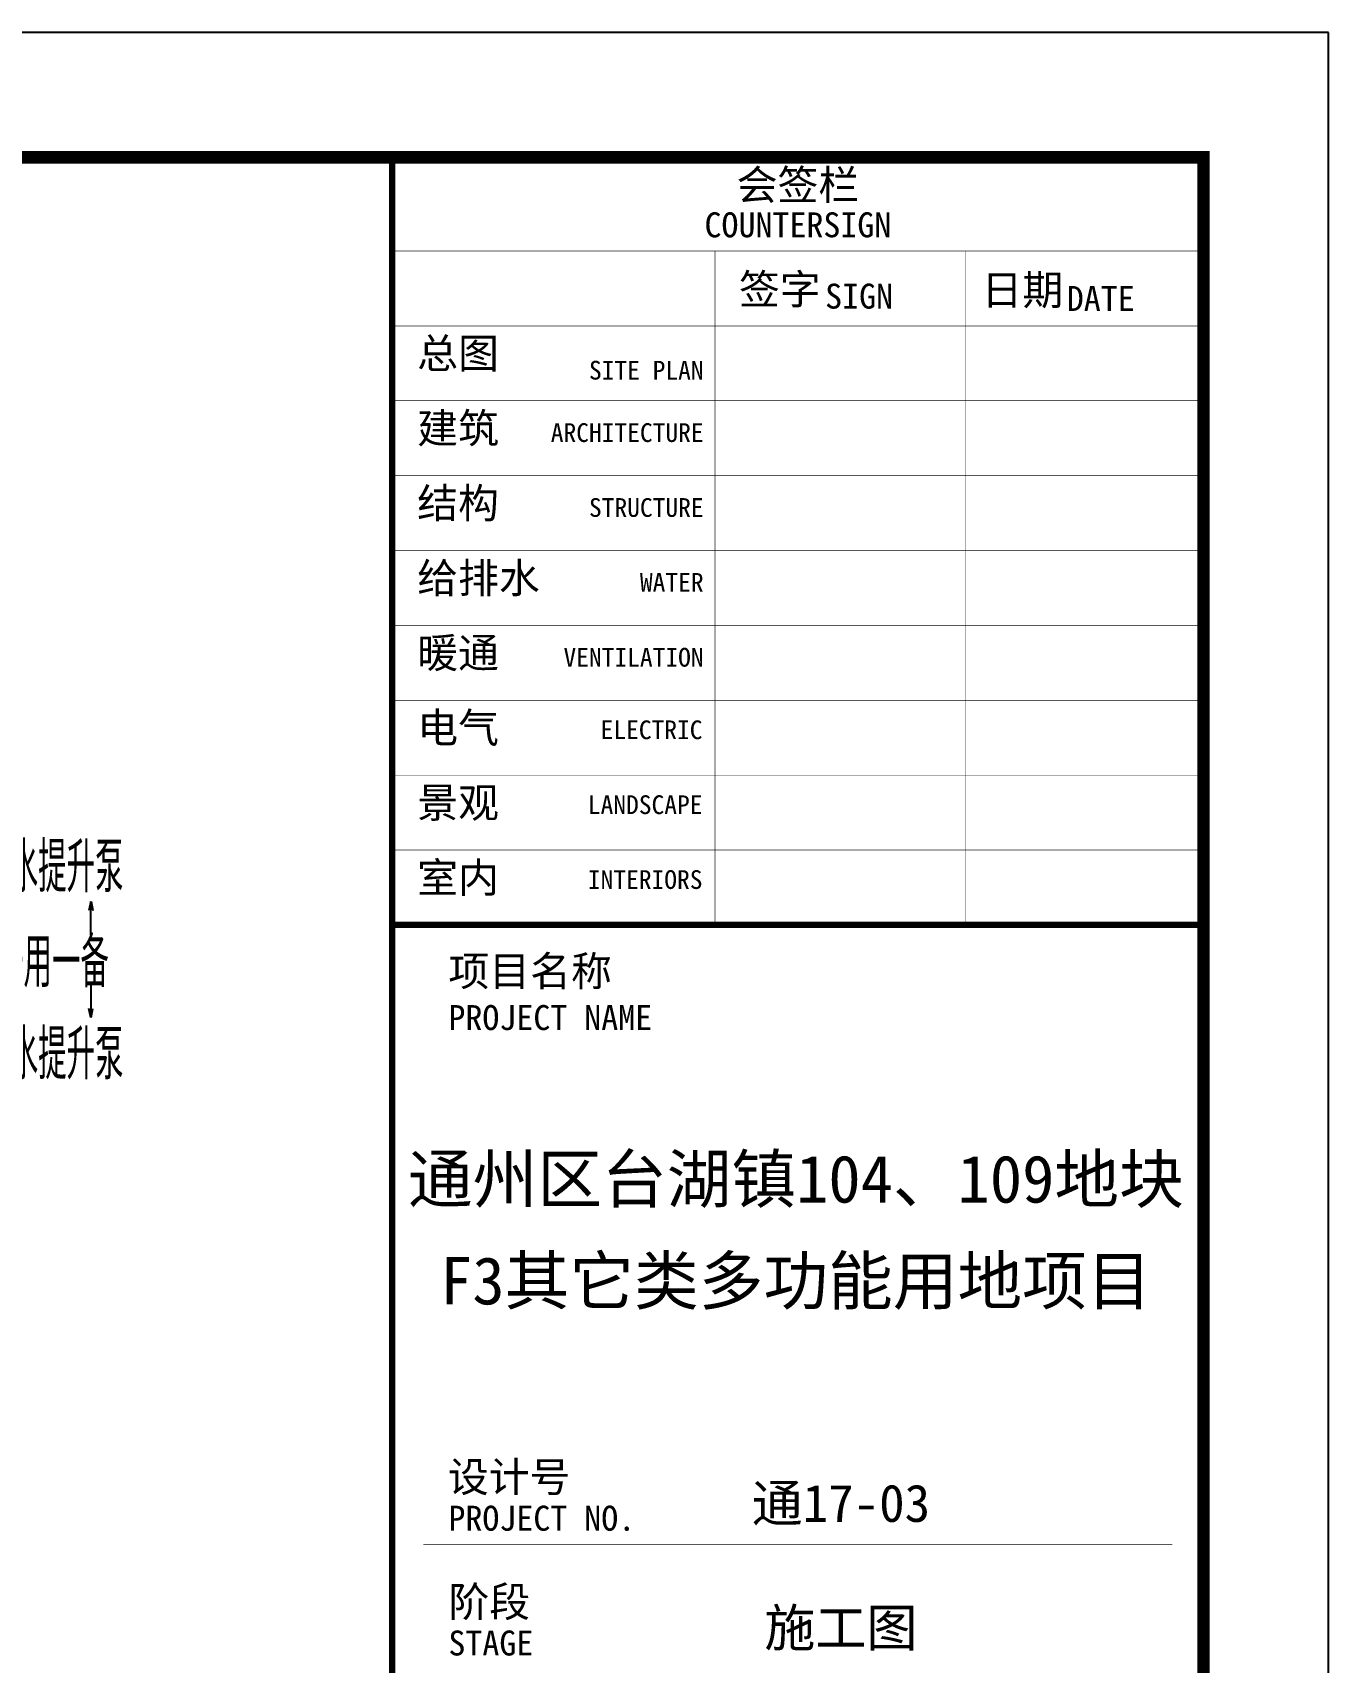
# Model space of a CAD drawing. Extents: x 776418 to 2076422, y -1170708 to 498544.
# Drawn here: x 1003150 to 1013531, y -443565 to -430506 of the extents above; entities that cross this region are included whole.
import ezdxf
from ezdxf.enums import TextEntityAlignment as Align

# ---------------------------------------------------------------- set-up
doc = ezdxf.new("R2010")
doc.units = 0
doc.header["$LTSCALE"] = 1000
doc.header["$MEASUREMENT"] = 0
doc.layers.get('0').update_dxf_attribs({"linetype": 'CONTINUOUS'})
for name, color, linetype in [('D-TEXT', 7, 'CONTINUOUS'), ('SHEET_LINE', 6, 'CONTINUOUS'), ('SHEET_TEXT', 7, 'CONTINUOUS'), ('TEL_TITLE', 7, 'CONTINUOUS'), ('字', 7, 'CONTINUOUS')]:
    doc.layers.add(name, color=color, linetype=linetype)
doc.layers.add('层1', color=7, linetype='CONTINUOUS', lineweight=0)
doc.styles.add('_JD', font='ros.shx', dxfattribs={"width": 0.8, "bigfont": 'JD.shx'})
doc.styles.add('华文细黑', font='STXIHEI.TTF')

# ---------------------------------------------------------------- blocks, each defined once
blk = doc.blocks.new('A$C51FB5BAD')
at = {"layer": 'SHEET_LINE', "const_width": 50}
for points in [[(-6500, 0), (-6500, -6150), (0, -6150), (0, 0)], [(-6500, -57400), (0, -57400), (0, -6150), (-6500, -6150)]]:
    blk.add_lwpolyline(points, close=True, dxfattribs=at)
at = {"layer": 'SHEET_LINE', "const_width": 5}
for points in [[(-6500, -750), (0, -750)], [(-3914.477304461878, -750), (-3914.477304461878, -6150)], [(-1910.067170055583, -750), (-1910.067170055583, -6150)], [(-6500, -1350), (0, -1350)], [(-6500, -1950), (0, -1950)], [(-6500, -2550), (0, -2550)], [(-6500, -3150), (0, -3150)], [(-6500, -3750), (0, -3750)], [(-6500, -4350), (0, -4350)], [(-6500, -4950), (0, -4950)], [(-6500, -4950), (0, -4950)], [(-6500, -5550), (0, -5550)], [(-6500, -6150), (0, -6150)], [(-6250, -11113.48509076308), (-250, -11113.48509076308)]]:
    blk.add_lwpolyline(points, dxfattribs=at)
at = {"layer": 'SHEET_TEXT', "style": '华文细黑'}
for s, height, p in [('会签栏', 240, (-3250, -100)), ('COUNTERSIGN', 200, (-3250, -440.2262921354268))]:
    blk.add_text(s, height=height, dxfattribs=at).set_placement(p, align=Align.TOP_CENTER)
for s, height, p in [('签字', 240, (-3722.245963978115, -936.5940850221086)), ('日期', 240, (-1779.201240960974, -942.1553758850787)), ('SIGN', 200, (-3032.005426887888, -1011.549254495651)), ('DATE', 200, (-1095.922043231316, -1030.421512268716)), ('总图', 240, (-6299.999999999534, -1450)), ('建筑', 240, (-6299.999999999534, -2050)), ('结构', 240, (-6299.999999999534, -2650)), ('给排水', 240, (-6299.999999999534, -3250)), ('暖通', 240, (-6299.999999999534, -3850)), ('电气', 240, (-6299.999999999534, -4450)), ('景观', 240, (-6299.999999999534, -5050)), ('室内', 240, (-6299.999999999534, -5650)), ('项目名称', 240, (-6049.999999999534, -6399.667324020062)), ('PROJECT NAME', 200, (-6049.999999999534, -6792.131826491561)), ('设计号', 240, (-6054.465229523368, -10452.10351998219)), ('PROJECT NO.', 200, (-6049.999999999534, -10803.4513979461)), ('阶段', 240, (-6049.999999999534, -11453.08029625774)), ('STAGE', 200, (-6049.999999999534, -11803.4513979461))]:
    blk.add_text(s, height=height, dxfattribs=at).set_placement(p, align=Align.TOP_LEFT)
for s, p in [('SITE PLAN', (-4005.562734563835, -1630.151823223568)), ('ARCHITECTURE', (-4005.562734563835, -2130.151823223568)), ('STRUCTURE', (-4005.562734563835, -2730.151823223568)), ('WATER', (-4005.562734563835, -3330.151823223568)), ('VENTILATION', (-4005.562734563835, -3930.151823223568)), ('ELECTRIC', (-4014.477304461878, -4511.357643815223)), ('LANDSCAPE', (-4014.477304461878, -5111.357643815223)), ('INTERIORS', (-4014.477304461878, -5711.357643815223))]:
    blk.add_text(s, height=150, dxfattribs=at).set_placement(p, align=Align.TOP_RIGHT)
at = {"layer": '字', "width": 78154.15673822165, "attachment_point": 5, "style": '华文细黑'}
for s, insert, char_height in [('通州区台湖镇104、109地块', (-3266.510889182799, -8206.425747028086), 380), ('F3其它类多功能用地项目', (-3266.510889182799, -9022.525940421503), 380), ('通17-03', (-2905.68302814709, -10797.34190378175), 299.9999999999997), ('施工图', (-2905.68302814709, -11797.34190378175), 299.9999999999997)]:
    blk.add_mtext(s, dxfattribs=dict(at, insert=insert, char_height=char_height))

msp = doc.modelspace()

# ---------------------------------------------------------------- linework, layer by layer
at = {"layer": 'D-TEXT'}
for p, q in [((1003617.154369936, -437733.9650872096), (1003617.154369936, -437466.8650872097)), ((1003617.154369936, -438130.6650872098), (1003617.154369936, -438397.7650872096)), ((1003617.154369936, -438397.7650872096), (1003601.254369935, -438325.5650872097)), ((1003618.480151203, -438397.7585063812), (1003633.662621868, -438325.4042211971))]:
    msp.add_line(p, q, dxfattribs=at)
at = {"layer": 'TEL_TITLE'}
msp.add_lwpolyline([(908431.4639519862, -489905.8928837799), (1013531.463951986, -489905.8928837799), (1013531.463951986, -430505.8928837799), (908431.4639519862, -430505.8928837799)], close=True, dxfattribs=at)
at = {"layer": 'TEL_TITLE', "const_width": 100}
msp.add_lwpolyline([(910931.4639519862, -488905.8928837799), (1012531.463951986, -488905.8928837799), (1012531.463951986, -431505.8928837799), (910931.4639519862, -431505.8928837799)], close=True, dxfattribs=at)
at = {"layer": '层1', "color": 4, "lineweight": -3}
for p, q in [((1003617.154369936, -437466.8650872097), (1003601.254369935, -437539.0650872097)), ((1003618.480151203, -437466.8716680382), (1003633.662621868, -437539.2259532223))]:
    msp.add_line(p, q, dxfattribs=at)

# ---------------------------------------------------------------- block references
msp.add_blockref('A$C51FB5BAD', (1012531.463951986, -431505.8928837795))

# ---------------------------------------------------------------- texts
at = {"layer": 'D-TEXT', "style": '_JD', "width": 0.6}
for s, p in [('污水提升泵', (1002738.559658107, -437393.5993493518)), ('一用一备', (1002849.154369936, -438155.0650872097)), ('污水提升泵', (1002738.559658107, -438893.5993493518))]:
    msp.add_text(s, height=400, dxfattribs=at).set_placement(p)

doc.saveas('drawing.dxf')
